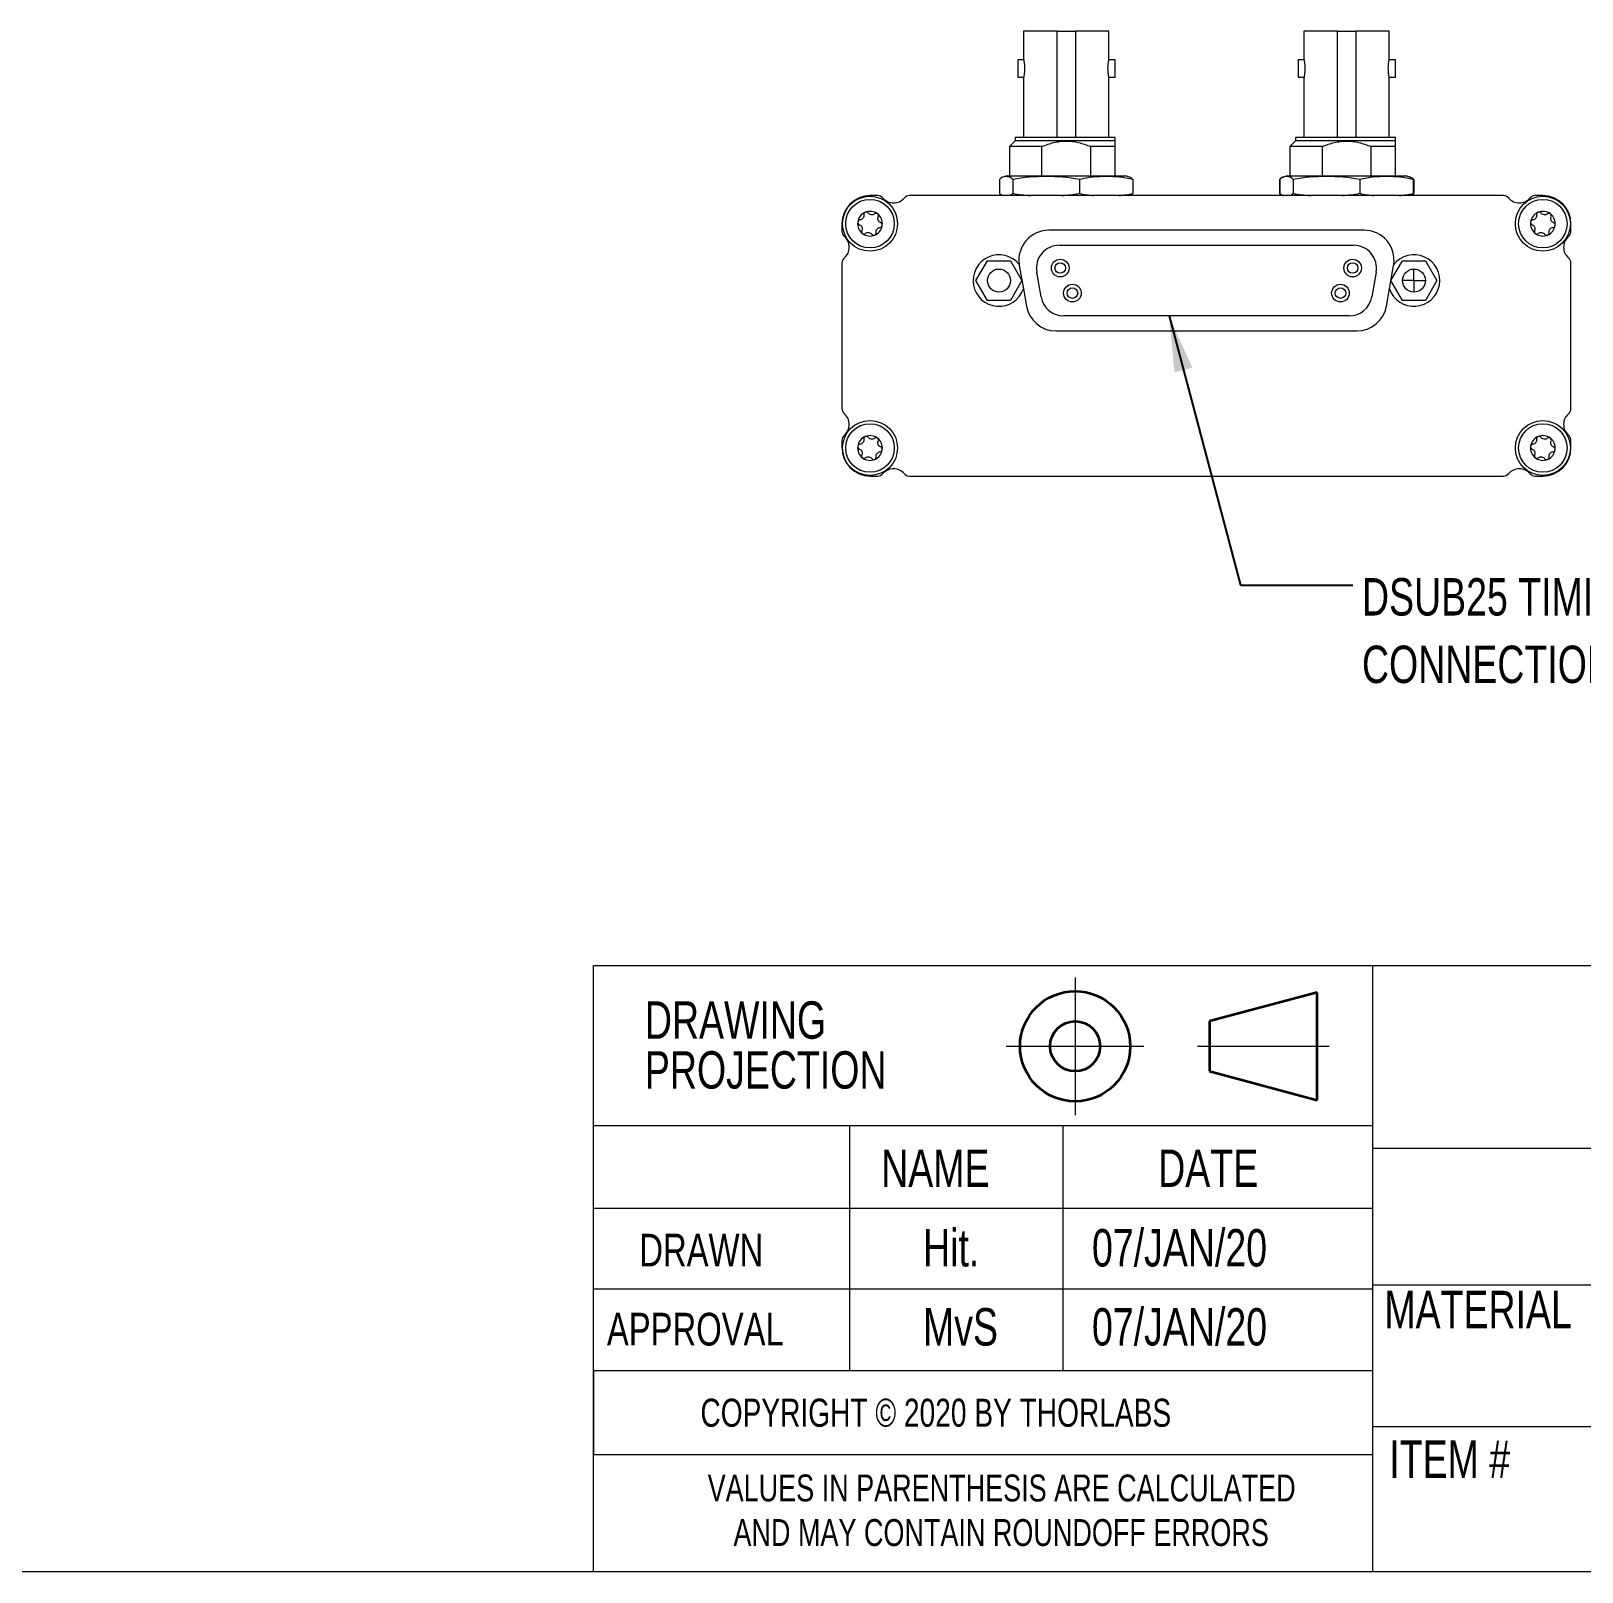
# Paper-space layout 'Sheet1' of a CAD drawing. Header units: millimetres. Extents: x 2 to 278, y 1 to 215.
# Drawn here: x 139.8 to 227.6, y 0.9 to 88.2 of the extents above; entities that cross this region are included whole.
import ezdxf

# ---------------------------------------------------------------- set-up
doc = ezdxf.new("R2010")
doc.units = ezdxf.units.MM
doc.header["$PDSIZE"] = -1
doc.linetypes.add('CENTERX2', pattern=[20.32, 12.7, -2.54, 2.54, -2.54])
doc.styles.add('SLDTEXTSTYLE0', font='TXT', dxfattribs={"width": 0.75})
doc.dimstyles.new('SLDDIMSTYLE2', dxfattribs={"dimtxt": 0.18, "dimasz": 3.175, "dimexe": 0, "dimexo": 0.0625, "dimgap": 0, "dimtad": 0, "dimtih": 1, "dimtoh": 1, "dimdec": 0, "dimrnd": 1e-09, "dimzin": 0, "dimdsep": 46, "dimtxsty": 'Standard', "dimsah": 1, "dimcen": 0.09, "dimadec": 0, "dimazin": 0, "dimtfac": 3.175, "dimtdec": 0, "dimtofl": 0, "dimtmove": 0, "dimatfit": 3, "dimfxl": 1, "dimfrac": 2, "dimtolj": 1, "dimtzin": 0, "dimarcsym": 0})

# ---------------------------------------------------------------- blocks, each defined once
blk = doc.blocks.new('Third Angle Projection Block')
at = {"color": 7, "linetype": 'CENTERX2', "lineweight": 18}
for p, q in [((101.48, 23.81), (101.48, 14.07)), ((96.6, 18.94), (106.35, 18.94)), ((110.14, 18.94), (119.45, 18.94))]:
    blk.add_line(p, q, dxfattribs=at)
at = {"color": 7, "linetype": 'Continuous', "lineweight": 35}
for p, q in [((118.62, 22.75), (111, 20.71)), ((118.62, 15.13), (118.62, 22.75)), ((111, 20.71), (111, 17.17)), ((111, 17.17), (118.62, 15.13))]:
    blk.add_line(p, q, dxfattribs=at)
for radius in [3.9, 1.77]:
    blk.add_circle((101.48, 18.94), radius, dxfattribs=at)
at = {"color": 7, "linetype": 'Continuous', "lineweight": 0}
blk.add_point((101.48, 18.94), dxfattribs=at)
blk = doc.blocks.new('SW_NOTE_0')
at = {"color": 0, "linetype": 'Continuous', "lineweight": 0, "char_height": 1.524, "attachment_point": 2, "style": 'SLDTEXTSTYLE0'}
for s, insert in [('VALUES IN PARENTHESIS ARE CALCULATED', (19.907, 1.965)), ('AND MAY CONTAIN ROUNDOFF ERRORS', (19.878, -0.559))]:
    blk.add_mtext(s, dxfattribs=dict(at, insert=insert))
blk = doc.blocks.new('SW_NOTE_1')
at = {"color": 0, "linetype": 'Continuous', "lineweight": 0, "char_height": 2.1167, "attachment_point": 1, "style": 'SLDTEXTSTYLE0'}
for s, insert in [('DRAWING', (0, 2.729)), ('PROJECTION', (0, -0.094))]:
    blk.add_mtext(s, dxfattribs=dict(at, insert=insert))
blk = doc.blocks.new('SW_NOTE_4')
at = {"color": 0, "linetype": 'Continuous', "lineweight": 0, "char_height": 2.11667, "attachment_point": 1, "style": 'SLDTEXTSTYLE0'}
for s, insert in [('DSUB25 TIMING SIGNALS', (0.523, 0.395)), ('CONNECTION TO CHROLIS', (0.523, -3.427))]:
    blk.add_mtext(s, dxfattribs=dict(at, insert=insert))
blk = doc.blocks.new('SW_CENTERMARKSYMBOL_12')
at = {"color": 0, "linetype": 'Continuous', "lineweight": 0}
for q in [(-0.635, 0), (0, 0.635), (0, -0.635), (0.635, 0)]:
    blk.add_line((0, 0), q, dxfattribs=at)

psp = doc.layouts.new('Sheet1')

# ---------------------------------------------------------------- linework, layer by layer
at = {"color": 7, "linetype": 'Continuous', "lineweight": 18}
for p, q in [((195.995, 88.155), (195.995, 86.529)), ((197.886, 88.155), (195.995, 88.155)), ((197.886, 82.122), (197.886, 88.155)), ((197.886, 88.155), (198.93, 88.155)), ((198.93, 88.155), (198.93, 82.122)), ((200.821, 88.155), (198.93, 88.155)), ((200.821, 86.529), (200.821, 88.155)), ((211.87, 88.155), (211.87, 86.529)), ((213.761, 88.155), (211.87, 88.155)), ((213.761, 82.122), (213.761, 88.155)), ((213.761, 88.155), (214.805, 88.155)), ((214.805, 88.155), (214.805, 82.122)), ((216.696, 88.155), (214.805, 88.155)), ((216.696, 86.529), (216.696, 88.155)), ((195.995, 86.529), (195.665, 86.529)), ((195.665, 86.529), (195.665, 85.538)), ((201.177, 86.529), (200.821, 86.529)), ((201.177, 85.538), (201.177, 86.529)), ((211.87, 86.529), (211.54, 86.529)), ((211.54, 86.529), (211.54, 85.538)), ((217.052, 86.529), (216.696, 86.529)), ((217.052, 85.538), (217.052, 86.529)), ((195.665, 85.538), (195.995, 85.538)), ((195.995, 85.538), (195.995, 82.122)), ((200.821, 82.122), (200.821, 85.538)), ((200.821, 85.538), (201.177, 85.538)), ((211.54, 85.538), (211.87, 85.538)), ((211.87, 85.538), (211.87, 82.122)), ((216.696, 82.122), (216.696, 85.538)), ((216.696, 85.538), (217.052, 85.538)), ((195.519, 81.932), (195.201, 81.614)), ((195.519, 82.122), (195.519, 81.932)), ((201.177, 82.122), (195.519, 82.122)), ((201.177, 81.932), (195.519, 81.932)), ((201.177, 81.932), (201.177, 82.122)), ((211.394, 81.932), (211.076, 81.614)), ((211.394, 82.122), (211.394, 81.932)), ((217.052, 82.122), (211.394, 82.122)), ((217.052, 81.932), (211.394, 81.932)), ((217.052, 81.932), (217.052, 82.122)), ((195.201, 81.614), (195.201, 79.957)), ((197.034, 81.614), (195.201, 81.614)), ((197.034, 79.957), (197.034, 81.614)), ((201.177, 81.614), (199.782, 81.614)), ((199.782, 81.614), (199.782, 79.957)), ((201.177, 79.957), (201.177, 81.614)), ((211.076, 81.614), (211.076, 79.957)), ((212.909, 81.614), (211.076, 81.614)), ((212.909, 79.957), (212.909, 81.614)), ((217.052, 81.614), (215.657, 81.614)), ((215.657, 81.614), (215.657, 79.957)), ((217.052, 79.957), (217.052, 81.614)), ((195.084, 79.957), (200.576, 79.957)), ((200.576, 79.957), (201.732, 79.957)), ((210.959, 79.957), (216.451, 79.957)), ((216.451, 79.957), (217.607, 79.957)), ((194.632, 79.749), (194.632, 78.964)), ((195.376, 79.749), (195.376, 78.964)), ((199.152, 79.749), (199.152, 78.964)), ((202.184, 79.749), (202.184, 78.964)), ((210.478, 79.749), (210.478, 78.964)), ((210.507, 79.749), (210.507, 78.964)), ((210.757, 79.899), (210.741, 79.894)), ((211.251, 79.749), (211.251, 78.964)), ((215.027, 79.749), (215.027, 78.964)), ((217.825, 79.894), (217.809, 79.899)), ((218.049, 79.758), (218.088, 79.749)), ((218.059, 79.749), (218.059, 78.964)), ((218.088, 79.749), (218.088, 78.964)), ((187.729, 78.833), (187.296, 78.833)), ((223.162, 78.833), (189.529, 78.833)), ((218.088, 78.964), (218.049, 78.955)), ((225.396, 78.833), (224.962, 78.833)), ((185.708, 77.245), (185.708, 76.812)), ((215.271, 76.875), (197.421, 76.875)), ((226.983, 76.812), (226.983, 77.245)), ((198.018, 76.025), (214.673, 76.025)), ((185.708, 75.012), (185.708, 66.779)), ((193.296, 74.025), (193.946, 75.15)), ((193.946, 75.15), (195.245, 75.15)), ((194.598, 74.675), (194.598, 74.669)), ((195.245, 75.15), (195.895, 74.025)), ((195.746, 74.879), (195.979, 73.558)), ((216.712, 73.558), (216.945, 74.879)), ((216.796, 74.025), (217.446, 75.15)), ((217.446, 75.15), (218.745, 75.15)), ((218.745, 75.15), (219.395, 74.025)), ((226.983, 66.779), (226.983, 75.012)), ((193.946, 72.9), (193.296, 74.025)), ((195.895, 74.025), (195.245, 72.9)), ((196.985, 73.099), (196.738, 74.499)), ((215.953, 74.499), (215.706, 73.099)), ((217.446, 72.9), (216.796, 74.025)), ((219.395, 74.025), (218.745, 72.9)), ((195.245, 72.9), (193.946, 72.9)), ((195.979, 73.558), (196.152, 72.579)), ((216.539, 72.579), (216.712, 73.558)), ((218.745, 72.9), (217.446, 72.9)), ((214.426, 72.025), (198.265, 72.025)), ((197.826, 71.175), (214.865, 71.175)), ((185.708, 64.979), (185.708, 64.545)), ((226.983, 64.545), (226.983, 64.979)), ((187.296, 62.958), (187.729, 62.958)), ((189.529, 62.958), (223.162, 62.958)), ((224.962, 62.958), (225.396, 62.958)), ((171.633, 7.563), (171.633, 35.239)), ((171.633, 35.239), (215.743, 35.239)), ((215.743, 35.239), (215.743, 0.903)), ((215.743, 35.239), (277.989, 35.239)), ((171.633, 12.296), (171.633, 26.166)), ((171.633, 0.903), (171.633, 26.166)), ((215.743, 26.166), (171.633, 26.166)), ((186.134, 26.166), (186.134, 12.296)), ((198.215, 26.166), (198.215, 12.296)), ((215.743, 24.893), (277.989, 24.893)), ((215.743, 21.487), (171.633, 21.487)), ((215.743, 16.922), (171.633, 16.922)), ((215.743, 17.16), (277.989, 17.16)), ((215.743, 12.296), (171.633, 12.296)), ((171.633, 12.296), (171.633, 7.563)), ((215.743, 9.141), (277.989, 9.141)), ((171.633, 7.563), (215.743, 7.563)), ((277.989, 0.903), (1.579, 0.903))]:
    psp.add_line(p, q, dxfattribs=at)
for centre, radius in [((187.296, 77.245), 1.556), ((187.296, 77.245), 1.375), ((225.396, 77.245), 1.556), ((225.396, 77.245), 1.375), ((194.596, 74.025), 0.65), ((198.066, 74.735), 0.5), ((198.066, 74.735), 0.3), ((214.626, 74.735), 0.5), ((214.626, 74.735), 0.3), ((218.096, 74.025), 0.65), ((198.756, 73.315), 0.5), ((213.936, 73.315), 0.5), ((198.756, 73.315), 0.3), ((213.936, 73.315), 0.3), ((187.296, 64.545), 1.556), ((187.296, 64.545), 1.375), ((225.396, 64.545), 1.556), ((225.396, 64.545), 1.375)]:
    psp.add_circle(centre, radius, dxfattribs=at)
for centre, radius, start, end in [((198.408, 67.907), 12.5, 105.42057, 106.38274), ((198.408, 67.907), 12.5, 73.61726, 74.57943), ((214.283, 67.907), 12.5, 105.42057, 106.38274), ((214.283, 67.907), 12.5, 73.61726, 74.57943), ((195.004, 79.407), 0.506, 42.6271, 137.3729), ((197.264, 69.205), 10.712, 79.84926, 100.15074), ((200.668, 72.977), 6.94, 77.38457, 102.61543), ((201.737, 79.286), 0.644, 45.99601, 72.16634), ((210.966, 79.176), 0.753, 107.38407, 130.37804), ((210.879, 79.407), 0.506, 42.62715, 137.37285), ((213.139, 69.205), 10.712, 79.84926, 100.15074), ((216.543, 72.977), 6.94, 77.38457, 102.61543), ((217.612, 79.286), 0.644, 45.99591, 72.16643), ((217.6, 79.176), 0.753, 49.62196, 72.61593), ((187.296, 77.245), 1.588, 90, 180), ((187.729, 78.439), 0.394, 40.72328, 90), ((188.629, 79.214), 0.794, 220.72328, 319.27672), ((189.529, 78.439), 0.394, 90, 139.27672), ((195.099, 79.454), 0.677, 226.36959, 246.55307), ((194.909, 79.454), 0.677, 293.44693, 313.63041), ((197.266, 89.524), 10.727, 259.85348, 265.25983), ((197.262, 89.524), 10.727, 274.74018, 280.14652), ((200.678, 85.801), 7.005, 257.41828, 264.09762), ((200.658, 85.801), 7.005, 275.90234, 282.58175), ((201.717, 79.454), 0.677, 293.44732, 313.63002), ((210.979, 79.557), 0.776, 229.82873, 248.90894), ((210.974, 79.454), 0.677, 226.36998, 246.55268), ((210.784, 79.454), 0.677, 293.44746, 313.62988), ((213.141, 89.524), 10.727, 259.85348, 265.25982), ((213.137, 89.524), 10.727, 274.74017, 280.14652), ((216.553, 85.801), 7.005, 257.41822, 264.09769), ((216.533, 85.801), 7.005, 275.90239, 282.58172), ((217.592, 79.454), 0.677, 293.44693, 313.63041), ((217.587, 79.557), 0.776, 291.09085, 310.17148), ((223.162, 78.439), 0.394, 40.72328, 90), ((224.062, 79.214), 0.794, 220.72328, 319.27672), ((224.962, 78.439), 0.394, 90, 139.27672), ((225.396, 77.245), 1.588, 0, 90), ((187.296, 77.245), 0.7, 172.52267, 232.52267), ((187.296, 77.245), 0.7, 112.52267, 172.52267), ((187.296, 77.245), 0.7, 52.52267, 112.52267), ((187.296, 77.245), 0.7, 352.52267, 52.52267), ((225.396, 77.245), 0.7, 172.52267, 232.52267), ((225.396, 77.245), 0.7, 112.52267, 172.52267), ((225.396, 77.245), 0.7, 52.52267, 112.52267), ((225.396, 77.245), 0.7, 352.52267, 52.52267), ((186.102, 76.812), 0.394, 180, 229.27672), ((185.327, 75.912), 0.794, 310.72328, 49.27672), ((187.296, 77.245), 0.7, 232.52267, 292.52267), ((187.296, 77.245), 0.7, 292.52267, 352.52267), ((197.421, 75.175), 1.7, 90, 188.09917), ((215.271, 75.175), 1.7, 351.90083, 90), ((225.396, 77.245), 0.7, 232.52267, 292.52267), ((225.396, 77.245), 0.7, 292.52267, 352.52267), ((227.364, 75.912), 0.794, 130.72328, 229.27672), ((226.589, 76.812), 0.394, 310.72328, 0), ((198.018, 74.725), 1.3, 90, 190), ((214.673, 74.725), 1.3, 350, 90), ((186.102, 75.012), 0.394, 130.72328, 180), ((194.596, 74.025), 1.46, 38.56567, 341.35767), ((197.421, 75.175), 1.7, 188.09917, 190), ((218.096, 74.025), 1.461, 198.64233, 141.43433), ((215.271, 75.175), 1.7, 350, 351.90083), ((226.589, 75.012), 0.394, 0, 49.27672), ((198.265, 73.325), 1.3, 190, 270), ((214.426, 73.325), 1.3, 270, 350), ((197.826, 72.875), 1.7, 190, 270), ((214.865, 72.875), 1.7, 270, 350), ((186.102, 66.779), 0.394, 180, 229.27672), ((226.589, 66.779), 0.394, 310.72328, 0), ((185.327, 65.879), 0.794, 310.72328, 49.27672), ((227.364, 65.879), 0.794, 130.72328, 229.27672), ((186.102, 64.979), 0.394, 130.72328, 180), ((187.296, 64.545), 0.7, 112.52267, 172.52267), ((187.296, 64.545), 0.7, 52.52267, 112.52267), ((187.296, 64.545), 0.7, 352.52267, 52.52267), ((225.396, 64.545), 0.7, 112.52267, 172.52267), ((225.396, 64.545), 0.7, 52.52267, 112.52267), ((225.396, 64.545), 0.7, 352.52267, 52.52267), ((226.589, 64.979), 0.394, 0, 49.27672), ((187.296, 64.545), 1.587, 180, 270), ((187.296, 64.545), 0.7, 172.52267, 232.52267), ((187.296, 64.545), 0.7, 292.52267, 352.52267), ((225.396, 64.545), 0.7, 172.52267, 232.52267), ((225.396, 64.545), 1.588, 270, 0), ((225.396, 64.545), 0.7, 292.52267, 352.52267), ((187.296, 64.545), 0.7, 232.52267, 292.52267), ((188.629, 62.577), 0.794, 40.72328, 139.27672), ((224.062, 62.577), 0.794, 40.72328, 139.27672), ((225.396, 64.545), 0.7, 232.52267, 292.52267), ((187.729, 63.352), 0.394, 270, 319.27672), ((189.529, 63.352), 0.394, 220.72328, 270), ((223.162, 63.352), 0.394, 270, 319.27672), ((224.962, 63.352), 0.394, 220.72328, 270)]:
    psp.add_arc(centre, radius, start, end, dxfattribs=at)
for points, knots in [([(195.995, 86.529), (195.995, 86.529), (195.998, 86.516), (196.007, 86.466), (196.014, 86.43), (196.027, 86.338), (196.034, 86.283), (196.044, 86.164), (196.046, 86.099), (196.046, 85.969), (196.044, 85.904), (196.034, 85.784), (196.027, 85.73), (196.014, 85.638), (196.007, 85.601), (195.998, 85.551), (195.995, 85.538), (195.995, 85.538)], [0, 0, 0, 0, 0.125, 0.125, 0.25, 0.25, 0.375, 0.375, 0.5, 0.5, 0.625, 0.625, 0.75, 0.75, 0.875, 0.875, 1, 1, 1, 1]), ([(200.821, 85.538), (200.821, 85.538), (200.818, 85.551), (200.809, 85.601), (200.802, 85.638), (200.789, 85.729), (200.782, 85.784), (200.772, 85.903), (200.77, 85.969), (200.77, 86.098), (200.772, 86.163), (200.782, 86.283), (200.789, 86.338), (200.802, 86.43), (200.809, 86.466), (200.818, 86.516), (200.821, 86.529), (200.821, 86.529)], [0, 0, 0, 0, 0.125, 0.125, 0.25, 0.25, 0.375, 0.375, 0.5, 0.5, 0.625, 0.625, 0.75, 0.75, 0.875, 0.875, 1, 1, 1, 1]), ([(211.87, 86.529), (211.87, 86.529), (211.873, 86.516), (211.882, 86.466), (211.889, 86.43), (211.902, 86.338), (211.909, 86.283), (211.919, 86.164), (211.921, 86.099), (211.921, 85.969), (211.919, 85.904), (211.909, 85.784), (211.902, 85.73), (211.889, 85.638), (211.882, 85.601), (211.873, 85.551), (211.87, 85.538), (211.87, 85.538)], [0, 0, 0, 0, 0.125, 0.125, 0.25, 0.25, 0.375, 0.375, 0.5, 0.5, 0.625, 0.625, 0.75, 0.75, 0.875, 0.875, 1, 1, 1, 1]), ([(216.696, 85.538), (216.696, 85.538), (216.693, 85.551), (216.684, 85.601), (216.677, 85.638), (216.664, 85.729), (216.657, 85.784), (216.647, 85.903), (216.645, 85.969), (216.645, 86.098), (216.647, 86.163), (216.657, 86.283), (216.664, 86.338), (216.677, 86.43), (216.684, 86.466), (216.693, 86.516), (216.696, 86.529), (216.696, 86.529)], [0, 0, 0, 0, 0.125, 0.125, 0.25, 0.25, 0.375, 0.375, 0.5, 0.5, 0.625, 0.625, 0.75, 0.75, 0.875, 0.875, 1, 1, 1, 1]), ([(197.034, 81.614), (197.253, 81.708), (197.476, 81.785), (197.818, 81.866), (197.934, 81.887), (198.169, 81.916), (198.289, 81.923), (198.645, 81.923), (198.878, 81.894), (199.337, 81.786), (199.563, 81.708), (199.782, 81.614)], [0, 0, 0, 0, 0.25, 0.25, 0.375, 0.375, 0.5, 0.5, 0.75, 0.75, 1, 1, 1, 1]), ([(212.909, 81.614), (213.128, 81.708), (213.351, 81.785), (213.693, 81.866), (213.809, 81.887), (214.044, 81.916), (214.164, 81.923), (214.52, 81.923), (214.753, 81.894), (215.212, 81.786), (215.438, 81.708), (215.657, 81.614)], [0, 0, 0, 0, 0.25, 0.25, 0.375, 0.375, 0.5, 0.5, 0.75, 0.75, 1, 1, 1, 1]), ([(186.601, 77.336), (186.597, 77.304), (186.605, 77.27), (186.638, 77.217), (186.663, 77.198), (186.691, 77.187)], [0, 0, 0, 0, 0.5, 0.5, 1, 1, 1, 1]), ([(186.726, 77.457), (186.697, 77.455), (186.668, 77.442), (186.622, 77.399), (186.606, 77.369), (186.601, 77.336)], [0, 0, 0, 0, 0.5, 0.5, 1, 1, 1, 1]), ([(186.943, 77.74), (186.948, 77.709), (186.947, 77.677), (186.932, 77.612), (186.917, 77.58), (186.875, 77.525), (186.847, 77.502), (186.789, 77.47), (186.757, 77.461), (186.726, 77.457)], [0, 0, 0, 0, 0.25, 0.25, 0.5, 0.5, 0.75, 0.75, 1, 1, 1, 1]), ([(187.027, 77.892), (186.997, 77.879), (186.972, 77.856), (186.943, 77.8), (186.938, 77.769), (186.943, 77.74)], [0, 0, 0, 0, 0.5, 0.5, 1, 1, 1, 1]), ([(187.195, 77.844), (187.178, 77.868), (187.153, 77.887), (187.092, 77.906), (187.058, 77.905), (187.027, 77.892)], [0, 0, 0, 0, 0.5, 0.5, 1, 1, 1, 1]), ([(187.548, 77.798), (187.523, 77.778), (187.495, 77.763), (187.431, 77.744), (187.396, 77.741), (187.327, 77.749), (187.293, 77.762), (187.236, 77.797), (187.213, 77.819), (187.195, 77.844)], [0, 0, 0, 0, 0.25, 0.25, 0.5, 0.5, 0.75, 0.75, 1, 1, 1, 1]), ([(187.721, 77.801), (187.695, 77.821), (187.662, 77.831), (187.6, 77.828), (187.57, 77.817), (187.548, 77.798)], [0, 0, 0, 0, 0.5, 0.5, 1, 1, 1, 1]), ([(187.764, 77.632), (187.776, 77.659), (187.78, 77.69), (187.766, 77.752), (187.748, 77.781), (187.721, 77.801)], [0, 0, 0, 0, 0.5, 0.5, 1, 1, 1, 1]), ([(187.9, 77.303), (187.871, 77.314), (187.843, 77.331), (187.795, 77.377), (187.775, 77.406), (187.748, 77.47), (187.742, 77.506), (187.743, 77.572), (187.751, 77.604), (187.764, 77.632)], [0, 0, 0, 0, 0.25, 0.25, 0.5, 0.5, 0.75, 0.75, 1, 1, 1, 1]), ([(187.99, 77.154), (187.994, 77.187), (187.986, 77.221), (187.953, 77.274), (187.928, 77.293), (187.9, 77.303)], [0, 0, 0, 0, 0.5, 0.5, 1, 1, 1, 1]), ([(224.701, 77.336), (224.697, 77.304), (224.705, 77.27), (224.738, 77.217), (224.763, 77.198), (224.791, 77.187)], [0, 0, 0, 0, 0.5, 0.5, 1, 1, 1, 1]), ([(224.826, 77.457), (224.797, 77.455), (224.768, 77.442), (224.722, 77.399), (224.706, 77.369), (224.701, 77.336)], [0, 0, 0, 0, 0.5, 0.5, 1, 1, 1, 1]), ([(225.043, 77.74), (225.048, 77.709), (225.047, 77.677), (225.032, 77.612), (225.017, 77.58), (224.975, 77.525), (224.947, 77.502), (224.889, 77.47), (224.857, 77.461), (224.826, 77.457)], [0, 0, 0, 0, 0.25, 0.25, 0.5, 0.5, 0.75, 0.75, 1, 1, 1, 1]), ([(225.127, 77.892), (225.097, 77.879), (225.072, 77.856), (225.043, 77.8), (225.038, 77.769), (225.043, 77.74)], [0, 0, 0, 0, 0.5, 0.5, 1, 1, 1, 1]), ([(225.295, 77.844), (225.278, 77.868), (225.253, 77.887), (225.192, 77.906), (225.158, 77.905), (225.127, 77.892)], [0, 0, 0, 0, 0.5, 0.5, 1, 1, 1, 1]), ([(225.648, 77.798), (225.623, 77.778), (225.595, 77.763), (225.531, 77.744), (225.496, 77.741), (225.427, 77.749), (225.393, 77.762), (225.336, 77.797), (225.313, 77.819), (225.295, 77.844)], [0, 0, 0, 0, 0.25, 0.25, 0.5, 0.5, 0.75, 0.75, 1, 1, 1, 1]), ([(225.821, 77.801), (225.795, 77.821), (225.762, 77.831), (225.7, 77.828), (225.67, 77.817), (225.648, 77.798)], [0, 0, 0, 0, 0.5, 0.5, 1, 1, 1, 1]), ([(225.864, 77.632), (225.876, 77.659), (225.88, 77.69), (225.866, 77.752), (225.848, 77.781), (225.821, 77.801)], [0, 0, 0, 0, 0.5, 0.5, 1, 1, 1, 1]), ([(226, 77.303), (225.971, 77.314), (225.943, 77.331), (225.895, 77.377), (225.875, 77.406), (225.848, 77.47), (225.842, 77.506), (225.843, 77.572), (225.851, 77.604), (225.864, 77.632)], [0, 0, 0, 0, 0.25, 0.25, 0.5, 0.5, 0.75, 0.75, 1, 1, 1, 1]), ([(226.09, 77.154), (226.094, 77.187), (226.086, 77.221), (226.053, 77.274), (226.028, 77.293), (226, 77.303)], [0, 0, 0, 0, 0.5, 0.5, 1, 1, 1, 1]), ([(186.691, 77.187), (186.72, 77.176), (186.748, 77.159), (186.796, 77.114), (186.816, 77.085), (186.843, 77.021), (186.849, 76.985), (186.848, 76.919), (186.84, 76.887), (186.827, 76.858)], [0, 0, 0, 0, 0.25, 0.25, 0.5, 0.5, 0.75, 0.75, 1, 1, 1, 1]), ([(186.827, 76.858), (186.815, 76.832), (186.811, 76.801), (186.825, 76.739), (186.843, 76.71), (186.87, 76.69)], [0, 0, 0, 0, 0.5, 0.5, 1, 1, 1, 1]), ([(186.87, 76.69), (186.896, 76.67), (186.929, 76.66), (186.991, 76.662), (187.021, 76.674), (187.043, 76.693)], [0, 0, 0, 0, 0.5, 0.5, 1, 1, 1, 1]), ([(187.043, 76.693), (187.068, 76.712), (187.096, 76.728), (187.16, 76.747), (187.195, 76.75), (187.264, 76.741), (187.298, 76.729), (187.355, 76.694), (187.378, 76.672), (187.396, 76.646)], [0, 0, 0, 0, 0.25, 0.25, 0.5, 0.5, 0.75, 0.75, 1, 1, 1, 1]), ([(187.396, 76.646), (187.413, 76.623), (187.438, 76.604), (187.499, 76.585), (187.533, 76.586), (187.564, 76.599)], [0, 0, 0, 0, 0.5, 0.5, 1, 1, 1, 1]), ([(187.564, 76.599), (187.594, 76.611), (187.619, 76.635), (187.648, 76.69), (187.653, 76.722), (187.648, 76.751)], [0, 0, 0, 0, 0.5, 0.5, 1, 1, 1, 1]), ([(187.648, 76.751), (187.643, 76.781), (187.644, 76.814), (187.659, 76.878), (187.674, 76.911), (187.716, 76.966), (187.744, 76.989), (187.802, 77.021), (187.834, 77.03), (187.865, 77.033)], [0, 0, 0, 0, 0.25, 0.25, 0.5, 0.5, 0.75, 0.75, 1, 1, 1, 1]), ([(187.865, 77.033), (187.894, 77.036), (187.923, 77.048), (187.969, 77.091), (187.985, 77.121), (187.99, 77.154)], [0, 0, 0, 0, 0.5, 0.5, 1, 1, 1, 1]), ([(224.791, 77.187), (224.82, 77.176), (224.848, 77.159), (224.896, 77.114), (224.916, 77.085), (224.943, 77.021), (224.949, 76.985), (224.948, 76.919), (224.94, 76.887), (224.927, 76.858)], [0, 0, 0, 0, 0.25, 0.25, 0.5, 0.5, 0.75, 0.75, 1, 1, 1, 1]), ([(224.927, 76.858), (224.915, 76.832), (224.911, 76.801), (224.925, 76.739), (224.943, 76.71), (224.97, 76.69)], [0, 0, 0, 0, 0.5, 0.5, 1, 1, 1, 1]), ([(224.97, 76.69), (224.996, 76.67), (225.029, 76.66), (225.091, 76.662), (225.121, 76.674), (225.143, 76.693)], [0, 0, 0, 0, 0.5, 0.5, 1, 1, 1, 1]), ([(225.143, 76.693), (225.168, 76.712), (225.196, 76.728), (225.26, 76.747), (225.295, 76.75), (225.364, 76.741), (225.398, 76.729), (225.455, 76.694), (225.478, 76.672), (225.496, 76.646)], [0, 0, 0, 0, 0.25, 0.25, 0.5, 0.5, 0.75, 0.75, 1, 1, 1, 1]), ([(225.496, 76.646), (225.513, 76.623), (225.538, 76.604), (225.599, 76.585), (225.633, 76.586), (225.664, 76.599)], [0, 0, 0, 0, 0.5, 0.5, 1, 1, 1, 1]), ([(225.664, 76.599), (225.694, 76.611), (225.719, 76.635), (225.748, 76.69), (225.753, 76.722), (225.748, 76.751)], [0, 0, 0, 0, 0.5, 0.5, 1, 1, 1, 1]), ([(225.748, 76.751), (225.743, 76.781), (225.744, 76.814), (225.759, 76.878), (225.774, 76.911), (225.816, 76.966), (225.844, 76.989), (225.902, 77.021), (225.934, 77.03), (225.965, 77.033)], [0, 0, 0, 0, 0.25, 0.25, 0.5, 0.5, 0.75, 0.75, 1, 1, 1, 1]), ([(225.965, 77.033), (225.994, 77.036), (226.023, 77.048), (226.069, 77.091), (226.085, 77.121), (226.09, 77.154)], [0, 0, 0, 0, 0.5, 0.5, 1, 1, 1, 1]), ([(186.943, 65.04), (186.948, 65.009), (186.947, 64.977), (186.932, 64.912), (186.917, 64.88), (186.875, 64.825), (186.847, 64.802), (186.789, 64.77), (186.757, 64.761), (186.726, 64.757)], [0, 0, 0, 0, 0.25, 0.25, 0.5, 0.5, 0.75, 0.75, 1, 1, 1, 1]), ([(187.027, 65.192), (186.997, 65.179), (186.972, 65.156), (186.943, 65.1), (186.938, 65.069), (186.943, 65.04)], [0, 0, 0, 0, 0.5, 0.5, 1, 1, 1, 1]), ([(187.195, 65.144), (187.178, 65.168), (187.153, 65.187), (187.092, 65.206), (187.058, 65.205), (187.027, 65.192)], [0, 0, 0, 0, 0.5, 0.5, 1, 1, 1, 1]), ([(187.548, 65.098), (187.523, 65.078), (187.495, 65.063), (187.431, 65.044), (187.396, 65.041), (187.327, 65.049), (187.293, 65.062), (187.236, 65.097), (187.213, 65.119), (187.195, 65.144)], [0, 0, 0, 0, 0.25, 0.25, 0.5, 0.5, 0.75, 0.75, 1, 1, 1, 1]), ([(187.721, 65.101), (187.695, 65.121), (187.662, 65.131), (187.6, 65.128), (187.57, 65.117), (187.548, 65.098)], [0, 0, 0, 0, 0.5, 0.5, 1, 1, 1, 1]), ([(187.764, 64.932), (187.776, 64.959), (187.78, 64.99), (187.766, 65.052), (187.748, 65.081), (187.721, 65.101)], [0, 0, 0, 0, 0.5, 0.5, 1, 1, 1, 1]), ([(225.043, 65.04), (225.048, 65.009), (225.047, 64.977), (225.032, 64.912), (225.017, 64.88), (224.975, 64.825), (224.947, 64.802), (224.889, 64.77), (224.857, 64.761), (224.826, 64.757)], [0, 0, 0, 0, 0.25, 0.25, 0.5, 0.5, 0.75, 0.75, 1, 1, 1, 1]), ([(225.127, 65.192), (225.097, 65.179), (225.072, 65.156), (225.043, 65.1), (225.038, 65.069), (225.043, 65.04)], [0, 0, 0, 0, 0.5, 0.5, 1, 1, 1, 1]), ([(225.295, 65.144), (225.278, 65.168), (225.253, 65.187), (225.192, 65.206), (225.158, 65.205), (225.127, 65.192)], [0, 0, 0, 0, 0.5, 0.5, 1, 1, 1, 1]), ([(225.648, 65.098), (225.623, 65.078), (225.595, 65.063), (225.531, 65.044), (225.496, 65.041), (225.427, 65.049), (225.393, 65.062), (225.336, 65.097), (225.313, 65.119), (225.295, 65.144)], [0, 0, 0, 0, 0.25, 0.25, 0.5, 0.5, 0.75, 0.75, 1, 1, 1, 1]), ([(225.821, 65.101), (225.795, 65.121), (225.762, 65.131), (225.7, 65.128), (225.67, 65.117), (225.648, 65.098)], [0, 0, 0, 0, 0.5, 0.5, 1, 1, 1, 1]), ([(225.864, 64.932), (225.876, 64.959), (225.88, 64.99), (225.866, 65.052), (225.848, 65.081), (225.821, 65.101)], [0, 0, 0, 0, 0.5, 0.5, 1, 1, 1, 1]), ([(186.601, 64.636), (186.597, 64.604), (186.605, 64.57), (186.638, 64.517), (186.663, 64.498), (186.691, 64.487)], [0, 0, 0, 0, 0.5, 0.5, 1, 1, 1, 1]), ([(186.726, 64.757), (186.697, 64.755), (186.668, 64.742), (186.622, 64.699), (186.606, 64.669), (186.601, 64.636)], [0, 0, 0, 0, 0.5, 0.5, 1, 1, 1, 1]), ([(186.691, 64.487), (186.72, 64.476), (186.748, 64.459), (186.796, 64.414), (186.816, 64.385), (186.843, 64.321), (186.849, 64.285), (186.848, 64.219), (186.84, 64.187), (186.827, 64.158)], [0, 0, 0, 0, 0.25, 0.25, 0.5, 0.5, 0.75, 0.75, 1, 1, 1, 1]), ([(186.827, 64.158), (186.815, 64.132), (186.811, 64.101), (186.825, 64.039), (186.843, 64.01), (186.87, 63.99)], [0, 0, 0, 0, 0.5, 0.5, 1, 1, 1, 1]), ([(187.648, 64.051), (187.643, 64.081), (187.644, 64.114), (187.659, 64.178), (187.674, 64.211), (187.716, 64.266), (187.744, 64.289), (187.802, 64.321), (187.834, 64.33), (187.865, 64.333)], [0, 0, 0, 0, 0.25, 0.25, 0.5, 0.5, 0.75, 0.75, 1, 1, 1, 1]), ([(187.9, 64.603), (187.871, 64.614), (187.843, 64.631), (187.795, 64.677), (187.775, 64.706), (187.748, 64.77), (187.742, 64.806), (187.743, 64.872), (187.751, 64.904), (187.764, 64.932)], [0, 0, 0, 0, 0.25, 0.25, 0.5, 0.5, 0.75, 0.75, 1, 1, 1, 1]), ([(187.865, 64.333), (187.894, 64.336), (187.923, 64.348), (187.969, 64.391), (187.985, 64.421), (187.99, 64.454)], [0, 0, 0, 0, 0.5, 0.5, 1, 1, 1, 1]), ([(187.99, 64.454), (187.994, 64.487), (187.986, 64.521), (187.953, 64.574), (187.928, 64.593), (187.9, 64.603)], [0, 0, 0, 0, 0.5, 0.5, 1, 1, 1, 1]), ([(224.701, 64.636), (224.697, 64.604), (224.705, 64.57), (224.738, 64.517), (224.763, 64.498), (224.791, 64.487)], [0, 0, 0, 0, 0.5, 0.5, 1, 1, 1, 1]), ([(224.826, 64.757), (224.797, 64.755), (224.768, 64.742), (224.722, 64.699), (224.706, 64.669), (224.701, 64.636)], [0, 0, 0, 0, 0.5, 0.5, 1, 1, 1, 1]), ([(224.791, 64.487), (224.82, 64.476), (224.848, 64.459), (224.896, 64.414), (224.916, 64.385), (224.943, 64.321), (224.949, 64.285), (224.948, 64.219), (224.94, 64.187), (224.927, 64.158)], [0, 0, 0, 0, 0.25, 0.25, 0.5, 0.5, 0.75, 0.75, 1, 1, 1, 1]), ([(224.927, 64.158), (224.915, 64.132), (224.911, 64.101), (224.925, 64.039), (224.943, 64.01), (224.97, 63.99)], [0, 0, 0, 0, 0.5, 0.5, 1, 1, 1, 1]), ([(225.748, 64.051), (225.743, 64.081), (225.744, 64.114), (225.759, 64.178), (225.774, 64.211), (225.816, 64.266), (225.844, 64.289), (225.902, 64.321), (225.934, 64.33), (225.965, 64.333)], [0, 0, 0, 0, 0.25, 0.25, 0.5, 0.5, 0.75, 0.75, 1, 1, 1, 1]), ([(226, 64.603), (225.971, 64.614), (225.943, 64.631), (225.895, 64.677), (225.875, 64.706), (225.848, 64.77), (225.842, 64.806), (225.843, 64.872), (225.851, 64.904), (225.864, 64.932)], [0, 0, 0, 0, 0.25, 0.25, 0.5, 0.5, 0.75, 0.75, 1, 1, 1, 1]), ([(225.965, 64.333), (225.994, 64.336), (226.023, 64.348), (226.069, 64.391), (226.085, 64.421), (226.09, 64.454)], [0, 0, 0, 0, 0.5, 0.5, 1, 1, 1, 1]), ([(226.09, 64.454), (226.094, 64.487), (226.086, 64.521), (226.053, 64.574), (226.028, 64.593), (226, 64.603)], [0, 0, 0, 0, 0.5, 0.5, 1, 1, 1, 1]), ([(186.87, 63.99), (186.896, 63.97), (186.929, 63.96), (186.991, 63.962), (187.021, 63.974), (187.043, 63.993)], [0, 0, 0, 0, 0.5, 0.5, 1, 1, 1, 1]), ([(187.043, 63.993), (187.068, 64.012), (187.096, 64.028), (187.16, 64.047), (187.195, 64.05), (187.264, 64.041), (187.298, 64.029), (187.355, 63.994), (187.378, 63.972), (187.396, 63.946)], [0, 0, 0, 0, 0.25, 0.25, 0.5, 0.5, 0.75, 0.75, 1, 1, 1, 1]), ([(187.396, 63.946), (187.413, 63.923), (187.438, 63.904), (187.499, 63.885), (187.533, 63.886), (187.564, 63.899)], [0, 0, 0, 0, 0.5, 0.5, 1, 1, 1, 1]), ([(187.564, 63.899), (187.594, 63.911), (187.619, 63.935), (187.648, 63.99), (187.653, 64.022), (187.648, 64.051)], [0, 0, 0, 0, 0.5, 0.5, 1, 1, 1, 1]), ([(224.97, 63.99), (224.996, 63.97), (225.029, 63.96), (225.091, 63.962), (225.121, 63.974), (225.143, 63.993)], [0, 0, 0, 0, 0.5, 0.5, 1, 1, 1, 1]), ([(225.143, 63.993), (225.168, 64.012), (225.196, 64.028), (225.26, 64.047), (225.295, 64.05), (225.364, 64.041), (225.398, 64.029), (225.455, 63.994), (225.478, 63.972), (225.496, 63.946)], [0, 0, 0, 0, 0.25, 0.25, 0.5, 0.5, 0.75, 0.75, 1, 1, 1, 1]), ([(225.496, 63.946), (225.513, 63.923), (225.538, 63.904), (225.599, 63.885), (225.633, 63.886), (225.664, 63.899)], [0, 0, 0, 0, 0.5, 0.5, 1, 1, 1, 1]), ([(225.664, 63.899), (225.694, 63.911), (225.719, 63.935), (225.748, 63.99), (225.753, 64.022), (225.748, 64.051)], [0, 0, 0, 0, 0.5, 0.5, 1, 1, 1, 1])]:
    psp.add_open_spline(points, degree=3, knots=knots, dxfattribs=at)
for points in [[(201.177, 81.614), (201.177, 81.743), (201.177, 81.853), (201.177, 81.932)], [(217.052, 81.614), (217.052, 81.743), (217.052, 81.853), (217.052, 81.932)]]:
    psp.add_open_spline(points, degree=3, dxfattribs=at)

# ---------------------------------------------------------------- block references
at = {"color": 7, "linetype": 'Continuous', "lineweight": 0}
for name, p in [('SW_CENTERMARKSYMBOL_12', (218.096, 74.025)), ('SW_NOTE_4', (214.629, 56.781)), ('SW_NOTE_1', (174.548, 30.484)), ('SW_NOTE_0', (174.843, 4.456))]:
    psp.add_blockref(name, p, dxfattribs=at)
at = {"color": 7, "linetype": 'Continuous', "xscale": 0.8, "yscale": 0.8, "zscale": 0.8}
psp.add_blockref('Third Angle Projection Block', (117.726, 15.516), dxfattribs=at)

# ---------------------------------------------------------------- texts
at = {"color": 7, "linetype": 'Continuous', "lineweight": 0, "attachment_point": 1, "style": 'SLDTEXTSTYLE0'}
for s, insert, char_height in [('NAME', (187.927, 24.822), 2.1167), ('DATE', (203.615, 24.822), 2.1167), ('Hit.', (190.296, 20.318), 2.1167), ('07/JAN/20', (199.866, 20.318), 2.1167), ('DRAWN', (174.231, 20.055), 1.8521), ('MATERIAL', (216.42, 16.824), 2.1167), ('MvS', (190.296, 15.842), 2.1167), ('07/JAN/20', (199.866, 15.842), 2.1167), ('APPROVAL', (172.396, 15.579), 1.8521), ('COPYRIGHT © 2020 BY THORLABS', (177.693, 10.714), 1.5875), ('ITEM #', (216.7, 8.349), 2.1167)]:
    psp.add_mtext(s, dxfattribs=dict(at, insert=insert, char_height=char_height))

# ---------------------------------------------------------------- leaders
at = {"color": 7, "linetype": 'Continuous', "lineweight": 0}
psp.add_leader([(204.227, 72.025), (208.279, 56.781), (214.629, 56.781)], dimstyle='SLDDIMSTYLE2', dxfattribs=at)

doc.saveas('drawing.dxf')
